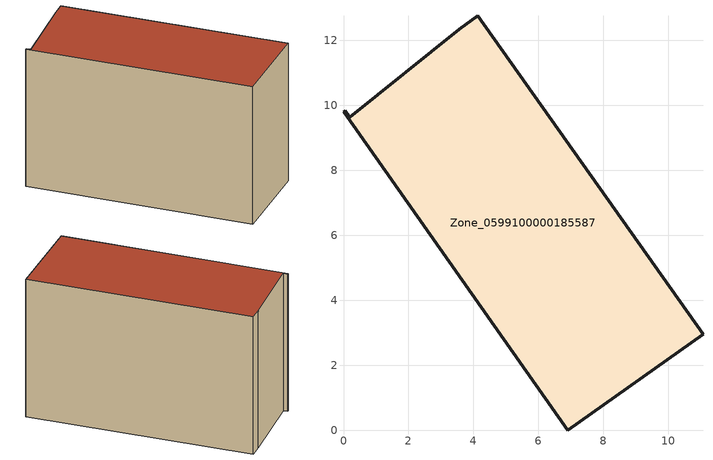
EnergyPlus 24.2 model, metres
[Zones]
Zone_0599100000185587
 floor ground (C_G): 0.05,9.84 0.2,9.63 3.56,12.34 4.14,12.75 11.06,2.96 6.9,0 0,9.8 z0
 wall outside (C_F): 4.14,12.75 3.56,12.34 0.2,9.63 0.05,9.84 0,9.8 6.9,0 11.06,2.96 4.14,12.75 z0:7.59
 roof outside (C_R): 0.2,9.63 0.05,9.84 0,9.8 6.9,0 11.06,2.96 4.14,12.75 3.56,12.34 z7.59
[BUILDING]
Pand.0599100000185587: North Axis=0; Terrain=City; Loads Convergence Tolerance Value=0.04; Temperature Convergence Tolerance Value=0.4; Solar Distribution=FullExterior; Maximum Number of Warmup Days=25; Minimum Number of Warmup Days=1
[Site:Location]
Rotterdam.The.Hague.AP_ZH_NLD Design_Conditions: Latitude=51.96; Longitude=4.45; Time Zone=1; Elevation=-4.5
[SITE:GROUNDTEMPERATURE:BUILDINGSURFACE]
18, 18, 18, 18, 18, 18, 18, 18, 18, 18, 18, 18
[MATERIAL] Thermal Absorptance=0.9; Solar Absorptance=0.7; Visible Absorptance=0.7
Name | Roughness | Thickness | Conductivity | Density | Specific Heat
G.TI.1975-1991 | MediumSmooth | 0.15 | 0.288461 | 540 | 1210
F.TI.1975-1991 | Rough | 0.3 | 0.230769 | 1920 | 840
R.TI.1975-1991 | MediumRough | 0.2 | 0.153846 | 1500 | 1000
[CONSTRUCTION]
C_G: G.TI.1975-1991
C_F: F.TI.1975-1991
C_R: R.TI.1975-1991
[ZONE]
Zone_0599100000185587: Type=1; Multiplier=1; Ceiling Height=Autocalculate; Volume=Autocalculate; Floor Area=autocalculate; Part of Total Floor Area=Yes
[ZONEINFILTRATION:DESIGNFLOWRATE]
Infil_Zone_0599100000185587: Zone or ZoneList or Space or SpaceList=Zone_0599100000185587; Schedule=AlwaysOn; Design Flow Rate Calculation Method=Flow/Area; Flow Rate per Floor Area=0.003; Constant Term Coefficient=1; Temperature Term Coefficient=0; Velocity Term Coefficient=0; Velocity Squared Term Coefficient=0
[HVACTEMPLATE:ZONE:IDEALLOADSAIRSYSTEM]
Zone_0599100000185587: Maximum Heating Supply Air Temperature=50; Minimum Cooling Supply Air Temperature=13; Maximum Heating Supply Air Humidity Ratio=0.0156; Minimum Cooling Supply Air Humidity Ratio=0.0077; Heating Limit=NoLimit; Cooling Limit=NoLimit; Dehumidification Control Type=ConstantSensibleHeatRatio; Cooling Sensible Heat Ratio=0.7; Dehumidification Setpoint=60; Humidification Control Type=None; Humidification Setpoint=30; Outdoor Air Method=None; Outdoor Air Flow Rate per Person=0.00944; Outdoor Air Flow Rate per Zone Floor Area=0; Outdoor Air Flow Rate per Zone=0; Demand Controlled Ventilation Type=None; Outdoor Air Economizer Type=NoEconomizer; Heat Recovery Type=None; Sensible Heat Recovery Effectiveness=0.7; Latent Heat Recovery Effectiveness=0.65
[ZONECONTROL:THERMOSTAT]
ThermostatControl_Zone_0599100000185587: Zone or ZoneList=Zone_0599100000185587; Control Type Schedule=DualSetpointControlType; Control 1=Thermostat_Zone_0599100000185587; Temperature Difference Between Cutout And Setpoint=0
[THERMOSTATSETPOINT:DUALSETPOINT]
Thermostat_Zone_0599100000185587: Heating Setpoint Temperature Schedule=HeatingSetpoint_Zone_0599100000185587; Cooling Setpoint Temperature Schedule=CoolingSetpoint_Zone_0599100000185587
[SCHEDULE:COMPACT]
HeatingSetpoint_Zone_0599100000185587: Through: 12/31, For: AllDays, Until: 24:00, 21
CoolingSetpoint_Zone_0599100000185587: Through: 12/31, For: AllDays, Until: 24:00, 24
DualSetpointControlType: Through: 12/31, For: AllDays, Until: 24:00, 4
AlwaysOn: Through: 12/31, For: AllDays, Until: 24:00, 1
